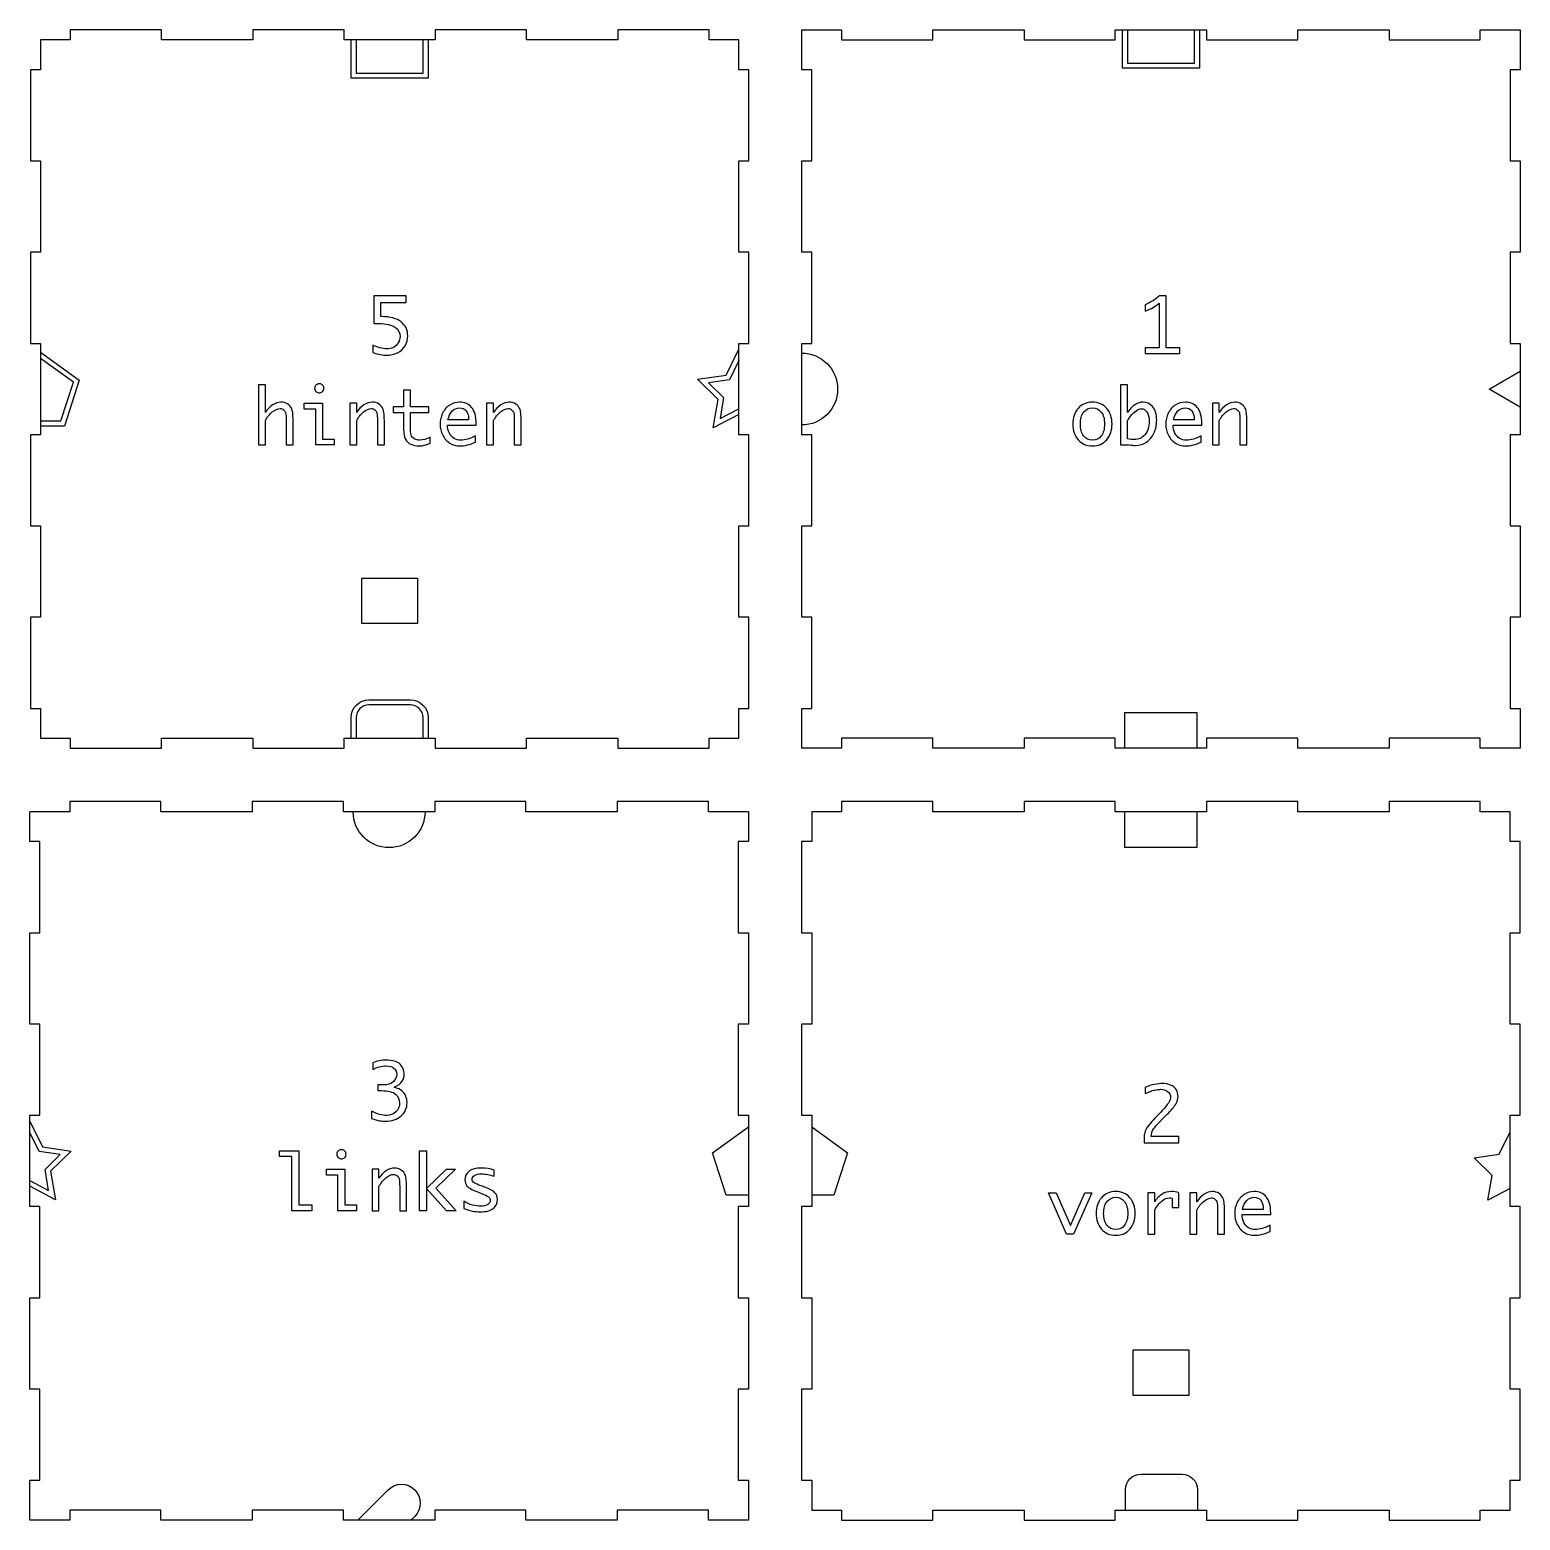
# Model space of a CAD drawing. Extents: x 1086 to 1928, y 87 to 717.
# Drawn here: x 1086.1 to 1501, y 87.2 to 502.1 of the extents above; entities that cross this region are included whole.
import ezdxf

# ---------------------------------------------------------------- set-up
doc = ezdxf.new("R2010")
doc.units = 0
doc.header["$MEASUREMENT"] = 0
doc.layers.add('EBENE_1', color=7, linetype='CONTINUOUS')

msp = doc.modelspace()

# ---------------------------------------------------------------- linework, layer by layer
at = {"layer": 'EBENE_1', "color": 5}
for points in [[(1283.48, 499.26), (1275.18, 499.26), (1275.18, 502.06), (1249.78, 502.06), (1249.78, 499.26), (1224.38, 499.26), (1224.38, 502.06), (1198.98, 502.06), (1198.98, 499.26), (1173.58, 499.26), (1173.58, 502.06), (1148.18, 502.06), (1148.18, 499.26), (1122.78, 499.26), (1122.78, 502.06), (1097.38, 502.06), (1097.38, 499.26), (1089.07, 499.26)], [(1300.96, 502.06), (1312.06, 502.06), (1312.06, 499.26), (1337.46, 499.26), (1337.46, 502.06), (1362.86, 502.06), (1362.86, 499.26), (1388.26, 499.26), (1388.26, 502.06), (1413.66, 502.06), (1413.66, 499.26), (1439.06, 499.26), (1439.06, 502.06), (1464.46, 502.06), (1464.46, 499.26), (1489.86, 499.26), (1489.86, 502.06), (1500.96, 502.06)], [(1300.98, 302.06), (1300.98, 313.16), (1303.77, 313.16), (1303.77, 338.56), (1300.98, 338.56), (1300.98, 363.96), (1303.77, 363.96), (1303.77, 389.36), (1300.98, 389.36), (1300.98, 414.76), (1303.77, 414.76), (1303.77, 440.16), (1300.98, 440.16), (1300.98, 465.56), (1303.77, 465.56), (1303.77, 490.96), (1300.98, 490.96), (1300.98, 502.06)], [(1500.96, 502.06), (1500.96, 490.96), (1498.17, 490.96), (1498.17, 465.56), (1500.96, 465.56), (1500.96, 440.16), (1498.17, 440.16), (1498.17, 414.76), (1500.96, 414.76), (1500.96, 389.36), (1498.17, 389.36), (1498.17, 363.96), (1500.96, 363.96), (1500.96, 338.56), (1498.17, 338.56), (1498.17, 313.16), (1500.96, 313.16), (1500.96, 302.06)], [(1089.07, 499.26), (1089.07, 490.96), (1086.28, 490.96), (1086.28, 465.56), (1089.07, 465.56), (1089.07, 440.16), (1086.28, 440.16), (1086.28, 414.76), (1089.07, 414.76), (1089.07, 389.36), (1086.28, 389.36), (1086.28, 363.96), (1089.07, 363.96), (1089.07, 338.56), (1086.28, 338.56), (1086.28, 313.16), (1089.07, 313.16), (1089.07, 304.85)], [(1283.48, 304.85), (1283.48, 313.16), (1286.28, 313.16), (1286.28, 338.56), (1283.48, 338.56), (1283.48, 363.96), (1286.28, 363.96), (1286.28, 389.36), (1283.48, 389.36), (1283.48, 414.76), (1286.28, 414.76), (1286.28, 440.16), (1283.48, 440.16), (1283.48, 465.56), (1286.28, 465.56), (1286.28, 490.96), (1283.48, 490.96), (1283.48, 499.26)], [(1194.03, 336.76), (1178.53, 336.76), (1178.53, 349.46), (1194.03, 349.46), (1194.03, 336.76)], [(1089.07, 304.85), (1097.38, 304.85), (1097.38, 302.06), (1122.78, 302.06), (1122.78, 304.85), (1148.18, 304.85), (1148.18, 302.06), (1173.58, 302.06), (1173.58, 304.85), (1198.98, 304.85), (1198.98, 302.06), (1224.38, 302.06), (1224.38, 304.85), (1249.78, 304.85), (1249.78, 302.06), (1275.18, 302.06), (1275.18, 304.85), (1283.48, 304.85)], [(1500.96, 302.06), (1489.86, 302.06), (1489.86, 304.85), (1464.46, 304.85), (1464.46, 302.06), (1439.06, 302.06), (1439.06, 304.85), (1413.66, 304.85), (1413.66, 302.06), (1388.26, 302.06), (1388.26, 304.85), (1362.86, 304.85), (1362.86, 302.06), (1337.46, 302.06), (1337.46, 304.85), (1312.06, 304.85), (1312.06, 302.06), (1300.96, 302.06)], [(1286.12, 284.41), (1275.02, 284.41), (1275.02, 287.21), (1249.62, 287.21), (1249.62, 284.41), (1224.22, 284.41), (1224.22, 287.21), (1198.82, 287.21), (1198.82, 284.41), (1173.42, 284.41), (1173.42, 287.21), (1148.02, 287.21), (1148.02, 284.41), (1122.62, 284.41), (1122.62, 287.21), (1097.22, 287.21), (1097.22, 284.41), (1086.12, 284.41)], [(1498.17, 284.41), (1489.86, 284.41), (1489.86, 287.21), (1464.46, 287.21), (1464.46, 284.41), (1439.06, 284.41), (1439.06, 287.21), (1413.66, 287.21), (1413.66, 284.41), (1388.26, 284.41), (1388.26, 287.21), (1362.86, 287.21), (1362.86, 284.41), (1337.46, 284.41), (1337.46, 287.21), (1312.06, 287.21), (1312.06, 284.41), (1303.76, 284.41)], [(1086.12, 87.21), (1086.12, 98.31), (1088.91, 98.31), (1088.91, 123.71), (1086.12, 123.71), (1086.12, 149.11), (1088.91, 149.11), (1088.91, 174.51), (1086.12, 174.51), (1086.12, 199.91), (1088.91, 199.91), (1088.91, 225.31), (1086.12, 225.31), (1086.12, 250.71), (1088.91, 250.71), (1088.91, 276.11), (1086.12, 276.11), (1086.12, 284.41)], [(1286.12, 284.41), (1286.12, 276.11), (1283.32, 276.11), (1283.32, 250.71), (1286.12, 250.71), (1286.12, 225.31), (1283.32, 225.31), (1283.32, 199.91), (1286.12, 199.91), (1286.12, 174.51), (1283.32, 174.51), (1283.32, 149.11), (1286.12, 149.11), (1286.12, 123.71), (1283.32, 123.71), (1283.32, 98.31), (1286.12, 98.31), (1286.12, 87.21)], [(1303.76, 284.41), (1303.76, 276.11), (1300.96, 276.11), (1300.96, 250.71), (1303.76, 250.71), (1303.76, 225.31), (1300.96, 225.31), (1300.96, 199.91), (1303.76, 199.91), (1303.76, 174.51), (1300.96, 174.51), (1300.96, 149.11), (1303.76, 149.11), (1303.76, 123.71), (1300.96, 123.71), (1300.96, 98.31), (1303.76, 98.31), (1303.76, 90)], [(1498.17, 90), (1498.17, 98.31), (1500.96, 98.31), (1500.96, 123.71), (1498.17, 123.71), (1498.17, 149.11), (1500.96, 149.11), (1500.96, 174.51), (1498.17, 174.51), (1498.17, 199.91), (1500.96, 199.91), (1500.96, 225.31), (1498.17, 225.31), (1498.17, 250.71), (1500.96, 250.71), (1500.96, 276.11), (1498.17, 276.11), (1498.17, 284.41)], [(1408.71, 121.91), (1393.21, 121.91), (1393.21, 134.61), (1408.71, 134.61), (1408.71, 121.91)], [(1286.12, 87.21), (1275.02, 87.21), (1275.02, 90), (1249.62, 90), (1249.62, 87.21), (1224.22, 87.21), (1224.22, 90), (1198.82, 90), (1198.82, 87.21), (1173.42, 87.21), (1173.42, 90), (1148.02, 90), (1148.02, 87.21), (1122.62, 87.21), (1122.62, 90), (1097.22, 90), (1097.22, 87.21), (1086.12, 87.21)], [(1303.76, 90), (1312.06, 90), (1312.06, 87.21), (1337.46, 87.21), (1337.46, 90), (1362.86, 90), (1362.86, 87.21), (1388.26, 87.21), (1388.26, 90), (1413.66, 90), (1413.66, 87.21), (1439.06, 87.21), (1439.06, 90), (1464.46, 90), (1464.46, 87.21), (1489.86, 87.21), (1489.86, 90), (1498.17, 90)]]:
    msp.add_lwpolyline(points, dxfattribs=at)
at = {"layer": 'EBENE_1', "color": 1}
for points in [[(1411.67, 502.06), (1411.67, 491.35), (1390.26, 491.35), (1390.26, 502.06)], [(1391.67, 502.06), (1391.67, 492.76), (1410.26, 492.76), (1410.26, 502.06)], [(1196.98, 499.26), (1196.98, 488.56), (1175.57, 488.56), (1175.57, 499.26)], [(1176.98, 499.26), (1176.98, 489.97), (1195.57, 489.97), (1195.57, 499.26)], [(1089.07, 412.35), (1099.9, 404.49), (1095.76, 391.76), (1089.07, 391.76)], [(1283.48, 395), (1276.36, 391.26), (1277.72, 399.18), (1271.97, 404.79), (1279.92, 405.95), (1283.48, 413.16)], [(1089.07, 393.17), (1094.74, 393.17), (1098.24, 403.95), (1089.07, 410.61)], [(1283.48, 409.97), (1280.86, 404.66), (1275, 403.81), (1279.24, 399.67), (1278.24, 393.83), (1283.48, 396.59)], [(1500.96, 397.06), (1492.3, 402.06), (1500.96, 407.06)], [(1390.96, 302.06), (1390.96, 312.06), (1410.96, 312.06), (1410.96, 302.06)], [(1410.96, 284.41), (1410.96, 274.42), (1390.96, 274.42), (1390.96, 284.41)], [(1086.12, 198.31), (1089.67, 191.1), (1097.63, 189.95), (1091.87, 184.33), (1093.23, 176.41), (1086.12, 180.15)], [(1086.12, 181.74), (1091.36, 178.99), (1090.36, 184.83), (1094.6, 188.96), (1088.74, 189.81), (1086.12, 195.13)], [(1286.12, 177.7), (1279.93, 177.7), (1276.12, 189.45), (1286.12, 196.72)], [(1303.76, 196.72), (1313.76, 189.45), (1309.94, 177.7), (1303.76, 177.7)], [(1498.17, 179.55), (1491.99, 176.3), (1493.17, 183.18), (1488.17, 188.06), (1495.08, 189.06), (1498.17, 195.32)]]:
    msp.add_lwpolyline(points, dxfattribs=at)
at = {"layer": 'EBENE_1', "color": 3}
for points in [[(1165.71, 386.55), (1165.71, 396.49), (1162.5, 396.49), (1162.5, 398.09), (1167.63, 398.09), (1167.63, 388.15), (1170.84, 388.15), (1170.84, 386.55), (1165.71, 386.55)], [(1159.06, 173.35), (1159.06, 188.43), (1155.61, 188.43), (1155.61, 190.03), (1160.99, 190.03), (1160.99, 174.95), (1164.59, 174.95), (1164.59, 173.35), (1159.06, 173.35)], [(1194.59, 173.35), (1194.59, 190.03), (1196.51, 190.03), (1196.51, 179.55), (1202.06, 184.9), (1204.6, 184.9), (1199.11, 179.61), (1204.77, 173.35), (1202.12, 173.35), (1196.51, 179.55), (1196.51, 173.35), (1194.59, 173.35)], [(1171.9, 173.35), (1171.9, 183.29), (1168.7, 183.29), (1168.7, 184.9), (1173.82, 184.9), (1173.82, 174.95), (1177.04, 174.95), (1177.04, 173.35), (1171.9, 173.35)], [(1374.7, 166.83), (1369.68, 178.37), (1371.79, 178.37), (1375.75, 169.22), (1379.78, 178.37), (1381.71, 178.37), (1376.66, 166.83), (1374.7, 166.83)]]:
    msp.add_lwpolyline(points, dxfattribs=at)
for points, knots in [([(1181.87, 420.28), (1181.87, 420.28), (1181.87, 427.99), (1181.87, 427.99), (1181.87, 427.99), (1190.85, 427.99), (1190.85, 427.99), (1190.85, 427.99), (1190.85, 426.14), (1190.85, 426.14), (1190.85, 426.14), (1183.79, 426.14), (1183.79, 426.14), (1183.79, 426.14), (1183.79, 422.21), (1183.79, 422.21), (1183.79, 422.21), (1184.12, 422.21), (1184.12, 422.21), (1186.43, 422.21), (1188.21, 421.73), (1189.45, 420.76), (1190.7, 419.8), (1191.32, 418.5), (1191.32, 416.87), (1191.32, 415.83), (1191.07, 414.91), (1190.57, 414.09), (1190.07, 413.27), (1189.36, 412.62), (1188.44, 412.16), (1187.52, 411.69), (1186.55, 411.46), (1185.52, 411.46), (1184.48, 411.46), (1183.16, 411.71), (1181.55, 412.22), (1181.55, 412.22), (1181.55, 414.31), (1181.55, 414.31), (1182.13, 414), (1182.79, 413.74), (1183.51, 413.53), (1184.23, 413.33), (1184.9, 413.23), (1185.52, 413.23), (1186.13, 413.23), (1186.73, 413.38), (1187.31, 413.67), (1187.9, 413.97), (1188.35, 414.4), (1188.68, 414.97), (1189, 415.53), (1189.16, 416.11), (1189.16, 416.71), (1189.16, 417.7), (1188.72, 418.55), (1187.84, 419.24), (1186.95, 419.93), (1185.38, 420.28), (1183.12, 420.28), (1183.12, 420.28), (1181.87, 420.28), (1181.87, 420.28)], [0, 0, 0, 0, 1, 1, 1, 2, 2, 2, 3, 3, 3, 4, 4, 4, 5, 5, 5, 6, 6, 6, 7, 7, 7, 8, 8, 8, 9, 9, 9, 10, 10, 10, 11, 11, 11, 12, 12, 12, 13, 13, 13, 14, 14, 14, 15, 15, 15, 16, 16, 16, 17, 17, 17, 18, 18, 18, 19, 19, 19, 20, 20, 20, 21, 21, 21, 21]), ([(1400.48, 413.55), (1400.48, 413.55), (1400.48, 425.92), (1400.48, 425.92), (1399.9, 425.46), (1399.34, 425.07), (1398.8, 424.75), (1398.25, 424.43), (1397.5, 424.1), (1396.55, 423.76), (1396.55, 423.76), (1396.55, 425.5), (1396.55, 425.5), (1398.06, 426.14), (1399.37, 426.97), (1400.48, 427.99), (1400.48, 427.99), (1402.4, 427.99), (1402.4, 427.99), (1402.4, 427.99), (1402.4, 413.55), (1402.4, 413.55), (1402.4, 413.55), (1406.26, 413.55), (1406.26, 413.55), (1406.26, 413.55), (1406.26, 411.95), (1406.26, 411.95), (1406.26, 411.95), (1396.55, 411.95), (1396.55, 411.95), (1396.55, 411.95), (1396.55, 413.55), (1396.55, 413.55), (1396.55, 413.55), (1400.48, 413.55), (1400.48, 413.55)], [0, 0, 0, 0, 1, 1, 1, 2, 2, 2, 3, 3, 3, 4, 4, 4, 5, 5, 5, 6, 6, 6, 7, 7, 7, 8, 8, 8, 9, 9, 9, 10, 10, 10, 11, 11, 11, 12, 12, 12, 12]), ([(1149.77, 386.55), (1149.77, 386.55), (1149.77, 403.23), (1149.77, 403.23), (1149.77, 403.23), (1151.69, 403.23), (1151.69, 403.23), (1151.69, 403.23), (1151.69, 395.57), (1151.69, 395.57), (1152.24, 396.46), (1152.91, 397.15), (1153.69, 397.66), (1154.47, 398.16), (1155.25, 398.41), (1156.02, 398.41), (1156.68, 398.41), (1157.28, 398.24), (1157.82, 397.91), (1158.36, 397.58), (1158.74, 397.17), (1158.95, 396.7), (1159.12, 396.33), (1159.24, 395.94), (1159.3, 395.53), (1159.36, 395.12), (1159.39, 394.28), (1159.39, 393), (1159.39, 393), (1159.39, 386.55), (1159.39, 386.55), (1159.39, 386.55), (1157.47, 386.55), (1157.47, 386.55), (1157.47, 386.55), (1157.47, 393.23), (1157.47, 393.23), (1157.47, 394.34), (1157.42, 395.08), (1157.31, 395.43), (1157.2, 395.79), (1157.01, 396.08), (1156.72, 396.3), (1156.44, 396.53), (1156.12, 396.64), (1155.79, 396.64), (1155.11, 396.64), (1154.39, 396.32), (1153.61, 395.68), (1152.84, 395.04), (1152.2, 394.24), (1151.69, 393.28), (1151.69, 393.28), (1151.69, 386.55), (1151.69, 386.55), (1151.69, 386.55), (1149.77, 386.55), (1149.77, 386.55)], [0, 0, 0, 0, 1, 1, 1, 2, 2, 2, 3, 3, 3, 4, 4, 4, 5, 5, 5, 6, 6, 6, 7, 7, 7, 8, 8, 8, 9, 9, 9, 10, 10, 10, 11, 11, 11, 12, 12, 12, 13, 13, 13, 14, 14, 14, 15, 15, 15, 16, 16, 16, 17, 17, 17, 18, 18, 18, 19, 19, 19, 19]), ([(1165.4, 402.26), (1165.4, 402.69), (1165.55, 403.02), (1165.84, 403.23), (1166.14, 403.44), (1166.41, 403.55), (1166.67, 403.55), (1166.94, 403.55), (1167.22, 403.44), (1167.52, 403.23), (1167.81, 403.02), (1167.96, 402.69), (1167.96, 402.26), (1167.96, 401.84), (1167.81, 401.52), (1167.52, 401.3), (1167.22, 401.09), (1166.94, 400.99), (1166.67, 400.99), (1166.41, 400.99), (1166.14, 401.09), (1165.84, 401.3), (1165.55, 401.52), (1165.4, 401.84), (1165.4, 402.26)], [0, 0, 0, 0, 1, 1, 1, 2, 2, 2, 3, 3, 3, 4, 4, 4, 5, 5, 5, 6, 6, 6, 7, 7, 7, 8, 8, 8, 8]), ([(1391.64, 395.5), (1392.23, 396.46), (1392.94, 397.19), (1393.76, 397.68), (1394.58, 398.17), (1395.33, 398.41), (1396.02, 398.41), (1396.99, 398.41), (1397.85, 397.99), (1398.63, 397.16), (1399.4, 396.33), (1399.78, 395.06), (1399.78, 393.37), (1399.78, 392.03), (1399.53, 390.84), (1399.01, 389.79), (1398.5, 388.74), (1397.82, 387.91), (1396.96, 387.3), (1396.11, 386.69), (1395.05, 386.38), (1393.79, 386.38), (1393.43, 386.38), (1392.88, 386.42), (1392.14, 386.5), (1392.03, 386.51), (1391.86, 386.53), (1391.64, 386.55), (1391.64, 386.55), (1389.72, 386.55), (1389.72, 386.55), (1389.72, 386.55), (1389.72, 403.23), (1389.72, 403.23), (1389.72, 403.23), (1391.64, 403.23), (1391.64, 403.23), (1391.64, 403.23), (1391.64, 395.5), (1391.64, 395.5)], [0, 0, 0, 0, 1, 1, 1, 2, 2, 2, 3, 3, 3, 4, 4, 4, 5, 5, 5, 6, 6, 6, 7, 7, 7, 8, 8, 8, 9, 9, 9, 10, 10, 10, 11, 11, 11, 12, 12, 12, 13, 13, 13, 13]), ([(1175.18, 386.55), (1175.18, 386.55), (1175.18, 398.09), (1175.18, 398.09), (1175.18, 398.09), (1177.1, 398.09), (1177.1, 398.09), (1177.1, 398.09), (1177.1, 395.57), (1177.1, 395.57), (1177.65, 396.46), (1178.31, 397.15), (1179.09, 397.66), (1179.87, 398.16), (1180.65, 398.41), (1181.43, 398.41), (1182.11, 398.41), (1182.73, 398.23), (1183.29, 397.87), (1183.85, 397.51), (1184.24, 397.03), (1184.46, 396.45), (1184.69, 395.86), (1184.8, 394.71), (1184.8, 393), (1184.8, 393), (1184.8, 386.55), (1184.8, 386.55), (1184.8, 386.55), (1182.87, 386.55), (1182.87, 386.55), (1182.87, 386.55), (1182.87, 393.23), (1182.87, 393.23), (1182.87, 394.34), (1182.82, 395.08), (1182.71, 395.43), (1182.61, 395.79), (1182.41, 396.08), (1182.13, 396.3), (1181.84, 396.53), (1181.53, 396.64), (1181.19, 396.64), (1180.52, 396.64), (1179.79, 396.32), (1179.01, 395.68), (1178.24, 395.04), (1177.6, 394.24), (1177.1, 393.28), (1177.1, 393.28), (1177.1, 386.55), (1177.1, 386.55), (1177.1, 386.55), (1175.18, 386.55), (1175.18, 386.55)], [0, 0, 0, 0, 1, 1, 1, 2, 2, 2, 3, 3, 3, 4, 4, 4, 5, 5, 5, 6, 6, 6, 7, 7, 7, 8, 8, 8, 9, 9, 9, 10, 10, 10, 11, 11, 11, 12, 12, 12, 13, 13, 13, 14, 14, 14, 15, 15, 15, 16, 16, 16, 17, 17, 17, 18, 18, 18, 18]), ([(1197.53, 387.01), (1196.63, 386.63), (1195.97, 386.41), (1195.57, 386.34), (1195.16, 386.26), (1194.77, 386.23), (1194.39, 386.23), (1193.58, 386.23), (1192.85, 386.38), (1192.18, 386.69), (1191.51, 387), (1191, 387.46), (1190.66, 388.07), (1190.32, 388.67), (1190.15, 389.61), (1190.15, 390.88), (1190.15, 390.88), (1190.15, 395.53), (1190.15, 395.53), (1190.15, 395.53), (1187.27, 395.53), (1187.27, 395.53), (1187.27, 395.53), (1187.27, 397.13), (1187.27, 397.13), (1187.27, 397.13), (1190.15, 397.13), (1190.15, 397.13), (1190.15, 397.13), (1190.15, 401.78), (1190.15, 401.78), (1190.15, 401.78), (1192.07, 401.78), (1192.07, 401.78), (1192.07, 401.78), (1192.07, 397.13), (1192.07, 397.13), (1192.07, 397.13), (1197.21, 397.13), (1197.21, 397.13), (1197.21, 397.13), (1197.21, 395.53), (1197.21, 395.53), (1197.21, 395.53), (1192.07, 395.53), (1192.07, 395.53), (1192.07, 395.53), (1192.07, 390.91), (1192.07, 390.91), (1192.07, 389.98), (1192.18, 389.32), (1192.4, 388.94), (1192.62, 388.56), (1192.92, 388.28), (1193.29, 388.1), (1193.66, 387.92), (1194.09, 387.83), (1194.6, 387.83), (1195.53, 387.83), (1196.5, 388.12), (1197.53, 388.71), (1197.53, 388.71), (1197.53, 387.01), (1197.53, 387.01)], [0, 0, 0, 0, 1, 1, 1, 2, 2, 2, 3, 3, 3, 4, 4, 4, 5, 5, 5, 6, 6, 6, 7, 7, 7, 8, 8, 8, 9, 9, 9, 10, 10, 10, 11, 11, 11, 12, 12, 12, 13, 13, 13, 14, 14, 14, 15, 15, 15, 16, 16, 16, 17, 17, 17, 18, 18, 18, 19, 19, 19, 20, 20, 20, 21, 21, 21, 21]), ([(1210.18, 387.32), (1208.64, 386.59), (1207.19, 386.23), (1205.82, 386.23), (1204.78, 386.23), (1203.85, 386.48), (1203.03, 387), (1202.21, 387.52), (1201.55, 388.26), (1201.06, 389.22), (1200.57, 390.18), (1200.32, 391.2), (1200.32, 392.3), (1200.32, 393.35), (1200.56, 394.36), (1201.02, 395.33), (1201.49, 396.31), (1202.15, 397.06), (1202.99, 397.6), (1203.83, 398.14), (1204.77, 398.41), (1205.8, 398.41), (1207.17, 398.41), (1208.27, 397.92), (1209.1, 396.95), (1209.93, 395.97), (1210.35, 394.46), (1210.35, 392.43), (1210.35, 392.43), (1210.35, 392.01), (1210.35, 392.01), (1210.35, 392.01), (1202.39, 392.01), (1202.39, 392.01), (1202.39, 391.21), (1202.56, 390.48), (1202.89, 389.82), (1203.22, 389.15), (1203.66, 388.66), (1204.21, 388.33), (1204.75, 387.99), (1205.37, 387.83), (1206.07, 387.83), (1207.31, 387.83), (1208.68, 388.24), (1210.18, 389.07), (1210.18, 389.07), (1210.18, 387.32), (1210.18, 387.32)], [0, 0, 0, 0, 1, 1, 1, 2, 2, 2, 3, 3, 3, 4, 4, 4, 5, 5, 5, 6, 6, 6, 7, 7, 7, 8, 8, 8, 9, 9, 9, 10, 10, 10, 11, 11, 11, 12, 12, 12, 13, 13, 13, 14, 14, 14, 15, 15, 15, 16, 16, 16, 16]), ([(1213.28, 386.55), (1213.28, 386.55), (1213.28, 398.09), (1213.28, 398.09), (1213.28, 398.09), (1215.2, 398.09), (1215.2, 398.09), (1215.2, 398.09), (1215.2, 395.57), (1215.2, 395.57), (1215.75, 396.46), (1216.42, 397.15), (1217.2, 397.66), (1217.98, 398.16), (1218.76, 398.41), (1219.53, 398.41), (1220.22, 398.41), (1220.84, 398.23), (1221.39, 397.87), (1221.95, 397.51), (1222.34, 397.03), (1222.57, 396.45), (1222.79, 395.86), (1222.9, 394.71), (1222.9, 393), (1222.9, 393), (1222.9, 386.55), (1222.9, 386.55), (1222.9, 386.55), (1220.98, 386.55), (1220.98, 386.55), (1220.98, 386.55), (1220.98, 393.23), (1220.98, 393.23), (1220.98, 394.34), (1220.93, 395.08), (1220.82, 395.43), (1220.71, 395.79), (1220.52, 396.08), (1220.23, 396.3), (1219.95, 396.53), (1219.63, 396.64), (1219.3, 396.64), (1218.62, 396.64), (1217.9, 396.32), (1217.12, 395.68), (1216.35, 395.04), (1215.71, 394.24), (1215.2, 393.28), (1215.2, 393.28), (1215.2, 386.55), (1215.2, 386.55), (1215.2, 386.55), (1213.28, 386.55), (1213.28, 386.55)], [0, 0, 0, 0, 1, 1, 1, 2, 2, 2, 3, 3, 3, 4, 4, 4, 5, 5, 5, 6, 6, 6, 7, 7, 7, 8, 8, 8, 9, 9, 9, 10, 10, 10, 11, 11, 11, 12, 12, 12, 13, 13, 13, 14, 14, 14, 15, 15, 15, 16, 16, 16, 17, 17, 17, 18, 18, 18, 18]), ([(1381.91, 386.23), (1380.26, 386.23), (1378.94, 386.8), (1377.94, 387.96), (1376.95, 389.11), (1376.46, 390.57), (1376.46, 392.32), (1376.46, 394.08), (1376.95, 395.54), (1377.94, 396.69), (1378.94, 397.84), (1380.26, 398.41), (1381.91, 398.41), (1383.55, 398.41), (1384.87, 397.84), (1385.86, 396.69), (1386.85, 395.54), (1387.35, 394.08), (1387.35, 392.32), (1387.35, 390.57), (1386.85, 389.11), (1385.86, 387.96), (1384.87, 386.8), (1383.55, 386.23), (1381.91, 386.23)], [0, 0, 0, 0, 1, 1, 1, 2, 2, 2, 3, 3, 3, 4, 4, 4, 5, 5, 5, 6, 6, 6, 7, 7, 7, 8, 8, 8, 8]), ([(1412.17, 387.32), (1410.63, 386.59), (1409.18, 386.23), (1407.8, 386.23), (1406.76, 386.23), (1405.83, 386.48), (1405.01, 387), (1404.19, 387.52), (1403.54, 388.26), (1403.04, 389.22), (1402.55, 390.18), (1402.31, 391.2), (1402.31, 392.3), (1402.31, 393.35), (1402.54, 394.36), (1403.01, 395.33), (1403.48, 396.31), (1404.13, 397.06), (1404.97, 397.6), (1405.81, 398.14), (1406.75, 398.41), (1407.78, 398.41), (1409.15, 398.41), (1410.25, 397.92), (1411.09, 396.95), (1411.92, 395.97), (1412.33, 394.46), (1412.33, 392.43), (1412.33, 392.43), (1412.33, 392.01), (1412.33, 392.01), (1412.33, 392.01), (1404.37, 392.01), (1404.37, 392.01), (1404.37, 391.21), (1404.54, 390.48), (1404.87, 389.82), (1405.21, 389.15), (1405.65, 388.66), (1406.19, 388.33), (1406.74, 387.99), (1407.36, 387.83), (1408.05, 387.83), (1409.29, 387.83), (1410.66, 388.24), (1412.17, 389.07), (1412.17, 389.07), (1412.17, 387.32), (1412.17, 387.32)], [0, 0, 0, 0, 1, 1, 1, 2, 2, 2, 3, 3, 3, 4, 4, 4, 5, 5, 5, 6, 6, 6, 7, 7, 7, 8, 8, 8, 9, 9, 9, 10, 10, 10, 11, 11, 11, 12, 12, 12, 13, 13, 13, 14, 14, 14, 15, 15, 15, 16, 16, 16, 16]), ([(1415.27, 386.55), (1415.27, 386.55), (1415.27, 398.09), (1415.27, 398.09), (1415.27, 398.09), (1417.19, 398.09), (1417.19, 398.09), (1417.19, 398.09), (1417.19, 395.57), (1417.19, 395.57), (1417.74, 396.46), (1418.4, 397.15), (1419.18, 397.66), (1419.96, 398.16), (1420.74, 398.41), (1421.52, 398.41), (1422.2, 398.41), (1422.82, 398.23), (1423.38, 397.87), (1423.94, 397.51), (1424.33, 397.03), (1424.55, 396.45), (1424.78, 395.86), (1424.89, 394.71), (1424.89, 393), (1424.89, 393), (1424.89, 386.55), (1424.89, 386.55), (1424.89, 386.55), (1422.97, 386.55), (1422.97, 386.55), (1422.97, 386.55), (1422.97, 393.23), (1422.97, 393.23), (1422.97, 394.34), (1422.91, 395.08), (1422.81, 395.43), (1422.7, 395.79), (1422.5, 396.08), (1422.22, 396.3), (1421.93, 396.53), (1421.62, 396.64), (1421.28, 396.64), (1420.61, 396.64), (1419.88, 396.32), (1419.11, 395.68), (1418.33, 395.04), (1417.69, 394.24), (1417.19, 393.28), (1417.19, 393.28), (1417.19, 386.55), (1417.19, 386.55), (1417.19, 386.55), (1415.27, 386.55), (1415.27, 386.55)], [0, 0, 0, 0, 1, 1, 1, 2, 2, 2, 3, 3, 3, 4, 4, 4, 5, 5, 5, 6, 6, 6, 7, 7, 7, 8, 8, 8, 9, 9, 9, 10, 10, 10, 11, 11, 11, 12, 12, 12, 13, 13, 13, 14, 14, 14, 15, 15, 15, 16, 16, 16, 17, 17, 17, 18, 18, 18, 18]), ([(1202.5, 393.45), (1202.5, 393.45), (1208.26, 393.45), (1208.26, 393.45), (1208.26, 393.45), (1208.26, 393.73), (1208.26, 393.73), (1208.26, 394.67), (1208.03, 395.42), (1207.57, 395.98), (1207.1, 396.53), (1206.49, 396.81), (1205.72, 396.81), (1204.94, 396.81), (1204.26, 396.53), (1203.7, 395.96), (1203.13, 395.39), (1202.73, 394.56), (1202.5, 393.45)], [0, 0, 0, 0, 1, 1, 1, 2, 2, 2, 3, 3, 3, 4, 4, 4, 5, 5, 5, 6, 6, 6, 6]), ([(1381.91, 387.83), (1382.93, 387.83), (1383.75, 388.23), (1384.35, 389.03), (1384.96, 389.83), (1385.26, 390.93), (1385.26, 392.32), (1385.26, 393.72), (1384.96, 394.81), (1384.35, 395.61), (1383.75, 396.41), (1382.93, 396.81), (1381.91, 396.81), (1380.88, 396.81), (1380.06, 396.41), (1379.45, 395.61), (1378.85, 394.81), (1378.54, 393.72), (1378.54, 392.32), (1378.54, 390.93), (1378.85, 389.83), (1379.45, 389.03), (1380.06, 388.23), (1380.88, 387.83), (1381.91, 387.83)], [0, 0, 0, 0, 1, 1, 1, 2, 2, 2, 3, 3, 3, 4, 4, 4, 5, 5, 5, 6, 6, 6, 7, 7, 7, 8, 8, 8, 8]), ([(1391.64, 393.21), (1391.64, 393.21), (1391.64, 388.25), (1391.64, 388.25), (1392.34, 388.07), (1392.98, 387.98), (1393.56, 387.98), (1394.73, 387.98), (1395.71, 388.44), (1396.5, 389.35), (1397.3, 390.27), (1397.7, 391.52), (1397.7, 393.11), (1397.7, 394.26), (1397.48, 395.12), (1397.04, 395.7), (1396.61, 396.28), (1396.12, 396.57), (1395.57, 396.57), (1394.97, 396.57), (1394.31, 396.27), (1393.59, 395.66), (1392.87, 395.05), (1392.22, 394.24), (1391.64, 393.21)], [0, 0, 0, 0, 1, 1, 1, 2, 2, 2, 3, 3, 3, 4, 4, 4, 5, 5, 5, 6, 6, 6, 7, 7, 7, 8, 8, 8, 8]), ([(1404.49, 393.45), (1404.49, 393.45), (1410.24, 393.45), (1410.24, 393.45), (1410.24, 393.45), (1410.24, 393.73), (1410.24, 393.73), (1410.24, 394.67), (1410.01, 395.42), (1409.55, 395.98), (1409.09, 396.53), (1408.47, 396.81), (1407.7, 396.81), (1406.92, 396.81), (1406.25, 396.53), (1405.68, 395.96), (1405.11, 395.39), (1404.71, 394.56), (1404.49, 393.45)], [0, 0, 0, 0, 1, 1, 1, 2, 2, 2, 3, 3, 3, 4, 4, 4, 5, 5, 5, 6, 6, 6, 6]), ([(1181.26, 199.04), (1181.26, 199.04), (1181.26, 201.07), (1181.26, 201.07), (1182.84, 200.27), (1184.21, 199.87), (1185.37, 199.87), (1186.43, 199.87), (1187.3, 200.19), (1188, 200.83), (1188.69, 201.48), (1189.04, 202.31), (1189.04, 203.32), (1189.04, 204.34), (1188.65, 205.17), (1187.89, 205.81), (1187.13, 206.45), (1185.84, 206.77), (1184.01, 206.77), (1184.01, 206.77), (1182.95, 206.77), (1182.95, 206.77), (1182.95, 206.77), (1182.95, 208.37), (1182.95, 208.37), (1182.95, 208.37), (1184.43, 208.37), (1184.43, 208.37), (1185.77, 208.37), (1186.74, 208.67), (1187.34, 209.28), (1187.94, 209.88), (1188.24, 210.55), (1188.24, 211.29), (1188.24, 211.96), (1187.99, 212.52), (1187.51, 212.98), (1187.02, 213.44), (1186.27, 213.67), (1185.25, 213.67), (1184.12, 213.67), (1182.89, 213.34), (1181.58, 212.7), (1181.58, 212.7), (1181.58, 214.53), (1181.58, 214.53), (1182.89, 215.02), (1184.09, 215.27), (1185.18, 215.27), (1187.13, 215.27), (1188.48, 214.88), (1189.22, 214.11), (1189.96, 213.35), (1190.33, 212.47), (1190.33, 211.48), (1190.33, 210.75), (1190.13, 210.07), (1189.74, 209.43), (1189.35, 208.79), (1188.62, 208.21), (1187.57, 207.71), (1188.5, 207.44), (1189.2, 207.1), (1189.68, 206.7), (1190.15, 206.3), (1190.51, 205.83), (1190.76, 205.28), (1191, 204.74), (1191.12, 204.13), (1191.12, 203.45), (1191.12, 201.95), (1190.57, 200.71), (1189.45, 199.73), (1188.34, 198.75), (1186.9, 198.27), (1185.14, 198.27), (1184.63, 198.27), (1184.07, 198.3), (1183.47, 198.38), (1182.87, 198.46), (1182.13, 198.68), (1181.26, 199.04)], [0, 0, 0, 0, 1, 1, 1, 2, 2, 2, 3, 3, 3, 4, 4, 4, 5, 5, 5, 6, 6, 6, 7, 7, 7, 8, 8, 8, 9, 9, 9, 10, 10, 10, 11, 11, 11, 12, 12, 12, 13, 13, 13, 14, 14, 14, 15, 15, 15, 16, 16, 16, 17, 17, 17, 18, 18, 18, 19, 19, 19, 20, 20, 20, 21, 21, 21, 22, 22, 22, 23, 23, 23, 24, 24, 24, 25, 25, 25, 26, 26, 26, 27, 27, 27, 27]), ([(1405.98, 192.23), (1405.98, 192.23), (1396.28, 192.23), (1396.28, 192.23), (1396.28, 192.23), (1396.28, 193.99), (1396.28, 193.99), (1396.28, 194.45), (1396.37, 194.94), (1396.56, 195.46), (1396.74, 195.98), (1397.1, 196.56), (1397.62, 197.21), (1398.14, 197.86), (1398.7, 198.48), (1399.28, 199.08), (1399.28, 199.08), (1400.38, 200.19), (1400.38, 200.19), (1400.6, 200.42), (1401.08, 200.95), (1401.82, 201.78), (1402.56, 202.6), (1403.05, 203.24), (1403.29, 203.68), (1403.53, 204.12), (1403.65, 204.55), (1403.65, 204.98), (1403.65, 205.67), (1403.37, 206.2), (1402.82, 206.58), (1402.27, 206.95), (1401.65, 207.14), (1400.96, 207.14), (1400.57, 207.14), (1400.13, 207.1), (1399.65, 207.01), (1399.16, 206.92), (1398.74, 206.81), (1398.37, 206.69), (1398.01, 206.57), (1397.42, 206.32), (1396.6, 205.95), (1396.6, 205.95), (1396.6, 207.66), (1396.6, 207.66), (1397.47, 208.07), (1398.34, 208.35), (1399.21, 208.51), (1400.08, 208.66), (1400.8, 208.74), (1401.36, 208.74), (1402.2, 208.74), (1402.96, 208.61), (1403.66, 208.33), (1404.36, 208.06), (1404.88, 207.64), (1405.22, 207.07), (1405.56, 206.5), (1405.73, 205.89), (1405.73, 205.24), (1405.73, 204.51), (1405.51, 203.77), (1405.08, 203.02), (1404.64, 202.26), (1403.81, 201.28), (1402.6, 200.09), (1402.6, 200.09), (1401.42, 198.92), (1401.42, 198.92), (1401.42, 198.92), (1400.43, 197.95), (1400.43, 197.95), (1399.8, 197.32), (1399.3, 196.7), (1398.91, 196.11), (1398.53, 195.52), (1398.31, 194.81), (1398.27, 193.99), (1398.27, 193.99), (1405.98, 193.99), (1405.98, 193.99), (1405.98, 193.99), (1405.98, 192.23), (1405.98, 192.23)], [0, 0, 0, 0, 1, 1, 1, 2, 2, 2, 3, 3, 3, 4, 4, 4, 5, 5, 5, 6, 6, 6, 7, 7, 7, 8, 8, 8, 9, 9, 9, 10, 10, 10, 11, 11, 11, 12, 12, 12, 13, 13, 13, 14, 14, 14, 15, 15, 15, 16, 16, 16, 17, 17, 17, 18, 18, 18, 19, 19, 19, 20, 20, 20, 21, 21, 21, 22, 22, 22, 23, 23, 23, 24, 24, 24, 25, 25, 25, 26, 26, 26, 27, 27, 27, 28, 28, 28, 28]), ([(1171.59, 189.07), (1171.59, 189.5), (1171.74, 189.82), (1172.03, 190.03), (1172.33, 190.25), (1172.6, 190.35), (1172.87, 190.35), (1173.13, 190.35), (1173.41, 190.25), (1173.71, 190.03), (1174, 189.82), (1174.15, 189.5), (1174.15, 189.07), (1174.15, 188.64), (1174, 188.32), (1173.71, 188.11), (1173.41, 187.9), (1173.13, 187.79), (1172.87, 187.79), (1172.6, 187.79), (1172.33, 187.9), (1172.03, 188.11), (1171.74, 188.32), (1171.59, 188.64), (1171.59, 189.07)], [0, 0, 0, 0, 1, 1, 1, 2, 2, 2, 3, 3, 3, 4, 4, 4, 5, 5, 5, 6, 6, 6, 7, 7, 7, 8, 8, 8, 8]), ([(1181.37, 173.35), (1181.37, 173.35), (1181.37, 184.9), (1181.37, 184.9), (1181.37, 184.9), (1183.29, 184.9), (1183.29, 184.9), (1183.29, 184.9), (1183.29, 182.37), (1183.29, 182.37), (1183.84, 183.26), (1184.5, 183.96), (1185.28, 184.46), (1186.06, 184.96), (1186.84, 185.22), (1187.62, 185.22), (1188.3, 185.22), (1188.92, 185.04), (1189.48, 184.67), (1190.04, 184.31), (1190.43, 183.84), (1190.65, 183.25), (1190.88, 182.67), (1190.99, 181.52), (1190.99, 179.8), (1190.99, 179.8), (1190.99, 173.35), (1190.99, 173.35), (1190.99, 173.35), (1189.07, 173.35), (1189.07, 173.35), (1189.07, 173.35), (1189.07, 180.04), (1189.07, 180.04), (1189.07, 181.15), (1189.01, 181.88), (1188.91, 182.23), (1188.8, 182.59), (1188.6, 182.88), (1188.32, 183.11), (1188.03, 183.34), (1187.72, 183.45), (1187.38, 183.45), (1186.71, 183.45), (1185.98, 183.13), (1185.21, 182.49), (1184.43, 181.85), (1183.79, 181.04), (1183.29, 180.08), (1183.29, 180.08), (1183.29, 173.35), (1183.29, 173.35), (1183.29, 173.35), (1181.37, 173.35), (1181.37, 173.35)], [0, 0, 0, 0, 1, 1, 1, 2, 2, 2, 3, 3, 3, 4, 4, 4, 5, 5, 5, 6, 6, 6, 7, 7, 7, 8, 8, 8, 9, 9, 9, 10, 10, 10, 11, 11, 11, 12, 12, 12, 13, 13, 13, 14, 14, 14, 15, 15, 15, 16, 16, 16, 17, 17, 17, 18, 18, 18, 18]), ([(1206.9, 173.96), (1206.9, 173.96), (1206.9, 176), (1206.9, 176), (1207.68, 175.49), (1208.49, 175.14), (1209.35, 174.94), (1210.22, 174.73), (1210.95, 174.63), (1211.55, 174.63), (1212.52, 174.63), (1213.22, 174.79), (1213.64, 175.1), (1214.07, 175.42), (1214.28, 175.81), (1214.28, 176.28), (1214.28, 176.59), (1214.18, 176.85), (1213.98, 177.07), (1213.78, 177.29), (1213.29, 177.56), (1212.5, 177.89), (1212.5, 177.89), (1211.83, 178.16), (1211.83, 178.16), (1211.83, 178.16), (1210.5, 178.68), (1210.5, 178.68), (1209.07, 179.24), (1208.17, 179.76), (1207.79, 180.23), (1207.41, 180.7), (1207.23, 181.28), (1207.23, 181.95), (1207.23, 182.9), (1207.59, 183.68), (1208.33, 184.3), (1209.06, 184.91), (1210.25, 185.22), (1211.9, 185.22), (1213.14, 185.22), (1214.31, 185.04), (1215.41, 184.68), (1215.41, 184.68), (1215.41, 182.93), (1215.41, 182.93), (1214.14, 183.39), (1212.95, 183.61), (1211.83, 183.61), (1211.01, 183.61), (1210.38, 183.47), (1209.92, 183.19), (1209.46, 182.9), (1209.23, 182.54), (1209.23, 182.12), (1209.23, 181.7), (1209.43, 181.37), (1209.83, 181.12), (1210.22, 180.88), (1210.86, 180.59), (1211.75, 180.27), (1211.75, 180.27), (1213.06, 179.79), (1213.06, 179.79), (1214.25, 179.36), (1215.09, 178.88), (1215.57, 178.37), (1216.05, 177.86), (1216.29, 177.23), (1216.29, 176.46), (1216.29, 175.46), (1215.91, 174.64), (1215.14, 174), (1214.37, 173.35), (1213.14, 173.03), (1211.45, 173.03), (1209.98, 173.03), (1208.46, 173.34), (1206.9, 173.96)], [0, 0, 0, 0, 1, 1, 1, 2, 2, 2, 3, 3, 3, 4, 4, 4, 5, 5, 5, 6, 6, 6, 7, 7, 7, 8, 8, 8, 9, 9, 9, 10, 10, 10, 11, 11, 11, 12, 12, 12, 13, 13, 13, 14, 14, 14, 15, 15, 15, 16, 16, 16, 17, 17, 17, 18, 18, 18, 19, 19, 19, 20, 20, 20, 21, 21, 21, 22, 22, 22, 23, 23, 23, 24, 24, 24, 25, 25, 25, 26, 26, 26, 26]), ([(1388.39, 166.51), (1386.73, 166.51), (1385.41, 167.08), (1384.42, 168.24), (1383.43, 169.39), (1382.94, 170.85), (1382.94, 172.6), (1382.94, 174.36), (1383.43, 175.81), (1384.42, 176.97), (1385.41, 178.12), (1386.73, 178.69), (1388.39, 178.69), (1390.03, 178.69), (1391.35, 178.12), (1392.34, 176.97), (1393.33, 175.81), (1393.83, 174.36), (1393.83, 172.6), (1393.83, 170.85), (1393.33, 169.39), (1392.34, 168.24), (1391.35, 167.08), (1390.03, 166.51), (1388.39, 166.51)], [0, 0, 0, 0, 1, 1, 1, 2, 2, 2, 3, 3, 3, 4, 4, 4, 5, 5, 5, 6, 6, 6, 7, 7, 7, 8, 8, 8, 8]), ([(1397.32, 166.83), (1397.32, 166.83), (1397.32, 178.37), (1397.32, 178.37), (1397.32, 178.37), (1399.24, 178.37), (1399.24, 178.37), (1399.24, 178.37), (1399.24, 175.85), (1399.24, 175.85), (1399.84, 176.8), (1400.53, 177.51), (1401.31, 177.98), (1402.08, 178.46), (1402.94, 178.69), (1403.9, 178.69), (1404.59, 178.69), (1405.29, 178.58), (1405.98, 178.37), (1405.98, 178.37), (1405.98, 174.21), (1405.98, 174.21), (1405.98, 174.21), (1404.13, 174.21), (1404.13, 174.21), (1404.13, 174.21), (1404.13, 176.84), (1404.13, 176.84), (1403.81, 176.9), (1403.55, 176.92), (1403.37, 176.92), (1402.65, 176.92), (1401.95, 176.64), (1401.26, 176.08), (1400.57, 175.51), (1399.9, 174.66), (1399.24, 173.53), (1399.24, 173.53), (1399.24, 166.83), (1399.24, 166.83), (1399.24, 166.83), (1397.32, 166.83), (1397.32, 166.83)], [0, 0, 0, 0, 1, 1, 1, 2, 2, 2, 3, 3, 3, 4, 4, 4, 5, 5, 5, 6, 6, 6, 7, 7, 7, 8, 8, 8, 9, 9, 9, 10, 10, 10, 11, 11, 11, 12, 12, 12, 13, 13, 13, 14, 14, 14, 14]), ([(1409.04, 166.83), (1409.04, 166.83), (1409.04, 178.37), (1409.04, 178.37), (1409.04, 178.37), (1410.96, 178.37), (1410.96, 178.37), (1410.96, 178.37), (1410.96, 175.85), (1410.96, 175.85), (1411.52, 176.74), (1412.18, 177.43), (1412.96, 177.94), (1413.74, 178.44), (1414.52, 178.69), (1415.29, 178.69), (1415.98, 178.69), (1416.6, 178.51), (1417.16, 178.15), (1417.71, 177.79), (1418.1, 177.31), (1418.33, 176.73), (1418.55, 176.14), (1418.66, 174.99), (1418.66, 173.28), (1418.66, 173.28), (1418.66, 166.83), (1418.66, 166.83), (1418.66, 166.83), (1416.74, 166.83), (1416.74, 166.83), (1416.74, 166.83), (1416.74, 173.51), (1416.74, 173.51), (1416.74, 174.62), (1416.69, 175.35), (1416.58, 175.71), (1416.47, 176.06), (1416.28, 176.36), (1415.99, 176.58), (1415.71, 176.81), (1415.39, 176.92), (1415.06, 176.92), (1414.38, 176.92), (1413.66, 176.6), (1412.88, 175.96), (1412.11, 175.32), (1411.47, 174.52), (1410.96, 173.55), (1410.96, 173.55), (1410.96, 166.83), (1410.96, 166.83), (1410.96, 166.83), (1409.04, 166.83), (1409.04, 166.83)], [0, 0, 0, 0, 1, 1, 1, 2, 2, 2, 3, 3, 3, 4, 4, 4, 5, 5, 5, 6, 6, 6, 7, 7, 7, 8, 8, 8, 9, 9, 9, 10, 10, 10, 11, 11, 11, 12, 12, 12, 13, 13, 13, 14, 14, 14, 15, 15, 15, 16, 16, 16, 17, 17, 17, 18, 18, 18, 18]), ([(1431.35, 167.59), (1429.81, 166.87), (1428.35, 166.51), (1426.98, 166.51), (1425.94, 166.51), (1425.01, 166.76), (1424.19, 167.28), (1423.37, 167.8), (1422.72, 168.54), (1422.22, 169.5), (1421.73, 170.46), (1421.49, 171.48), (1421.49, 172.58), (1421.49, 173.63), (1421.72, 174.64), (1422.19, 175.61), (1422.66, 176.58), (1423.31, 177.34), (1424.15, 177.88), (1424.99, 178.42), (1425.93, 178.69), (1426.96, 178.69), (1428.33, 178.69), (1429.43, 178.2), (1430.27, 177.23), (1431.1, 176.25), (1431.51, 174.74), (1431.51, 172.71), (1431.51, 172.71), (1431.51, 172.29), (1431.51, 172.29), (1431.51, 172.29), (1423.55, 172.29), (1423.55, 172.29), (1423.55, 171.49), (1423.72, 170.76), (1424.05, 170.1), (1424.39, 169.43), (1424.83, 168.94), (1425.37, 168.61), (1425.92, 168.27), (1426.54, 168.11), (1427.23, 168.11), (1428.47, 168.11), (1429.84, 168.52), (1431.35, 169.35), (1431.35, 169.35), (1431.35, 167.59), (1431.35, 167.59)], [0, 0, 0, 0, 1, 1, 1, 2, 2, 2, 3, 3, 3, 4, 4, 4, 5, 5, 5, 6, 6, 6, 7, 7, 7, 8, 8, 8, 9, 9, 9, 10, 10, 10, 11, 11, 11, 12, 12, 12, 13, 13, 13, 14, 14, 14, 15, 15, 15, 16, 16, 16, 16]), ([(1388.39, 168.11), (1389.41, 168.11), (1390.23, 168.51), (1390.83, 169.31), (1391.44, 170.11), (1391.74, 171.21), (1391.74, 172.6), (1391.74, 174), (1391.44, 175.09), (1390.83, 175.89), (1390.23, 176.69), (1389.41, 177.09), (1388.39, 177.09), (1387.35, 177.09), (1386.54, 176.69), (1385.93, 175.89), (1385.33, 175.09), (1385.02, 174), (1385.02, 172.6), (1385.02, 171.21), (1385.33, 170.11), (1385.93, 169.31), (1386.54, 168.51), (1387.35, 168.11), (1388.39, 168.11)], [0, 0, 0, 0, 1, 1, 1, 2, 2, 2, 3, 3, 3, 4, 4, 4, 5, 5, 5, 6, 6, 6, 7, 7, 7, 8, 8, 8, 8]), ([(1423.67, 173.73), (1423.67, 173.73), (1429.42, 173.73), (1429.42, 173.73), (1429.42, 173.73), (1429.42, 174.01), (1429.42, 174.01), (1429.42, 174.95), (1429.19, 175.7), (1428.73, 176.25), (1428.27, 176.81), (1427.65, 177.09), (1426.88, 177.09), (1426.1, 177.09), (1425.43, 176.81), (1424.86, 176.24), (1424.29, 175.67), (1423.89, 174.84), (1423.67, 173.73)], [0, 0, 0, 0, 1, 1, 1, 2, 2, 2, 3, 3, 3, 4, 4, 4, 5, 5, 5, 6, 6, 6, 6])]:
    msp.add_open_spline(points, degree=3, knots=knots, dxfattribs=at)
at = {"layer": 'EBENE_1', "color": 1}
for points, knots in [([(1300.98, 412.06), (1306.5, 412.06), (1310.98, 407.58), (1310.98, 402.06), (1310.98, 402.06), (1310.98, 402.06), (1310.98, 402.06), (1310.98, 396.53), (1306.5, 392.06), (1300.98, 392.06)], [0, 0, 0, 0, 1, 1, 1, 2, 2, 2, 3, 3, 3, 3]), ([(1175.57, 304.85), (1175.57, 304.85), (1175.57, 310.62), (1175.57, 310.62), (1175.57, 313.34), (1177.79, 315.56), (1180.51, 315.56), (1180.51, 315.56), (1192.04, 315.56), (1192.04, 315.56), (1194.77, 315.56), (1196.98, 313.34), (1196.98, 310.62), (1196.98, 310.62), (1196.98, 304.85), (1196.98, 304.85)], [0, 0, 0, 0, 1, 1, 1, 2, 2, 2, 3, 3, 3, 4, 4, 4, 5, 5, 5, 5]), ([(1195.57, 304.85), (1195.57, 304.85), (1195.57, 310.62), (1195.57, 310.62), (1195.57, 312.56), (1193.99, 314.14), (1192.04, 314.14), (1192.04, 314.14), (1180.51, 314.14), (1180.51, 314.14), (1178.56, 314.14), (1176.98, 312.56), (1176.98, 310.62), (1176.98, 310.62), (1176.98, 304.85), (1176.98, 304.85)], [0, 0, 0, 0, 1, 1, 1, 2, 2, 2, 3, 3, 3, 4, 4, 4, 5, 5, 5, 5]), ([(1196.12, 284.41), (1196.12, 284.41), (1196.12, 284.41), (1196.12, 284.41), (1196.12, 278.89), (1191.64, 274.42), (1186.12, 274.42), (1186.12, 274.42), (1186.12, 274.42), (1186.12, 274.42), (1180.59, 274.42), (1176.12, 278.89), (1176.12, 284.41), (1176.12, 284.41), (1176.12, 284.41), (1176.12, 284.41)], [0, 0, 0, 0, 1, 1, 1, 2, 2, 2, 3, 3, 3, 4, 4, 4, 5, 5, 5, 5]), ([(1391.1, 90), (1391.1, 90), (1391.1, 95.77), (1391.1, 95.77), (1391.1, 98.1), (1393.01, 100), (1395.34, 100), (1395.34, 100), (1406.87, 100), (1406.87, 100), (1409.2, 100), (1411.1, 98.1), (1411.1, 95.77), (1411.1, 95.77), (1411.1, 90), (1411.1, 90)], [0, 0, 0, 0, 1, 1, 1, 2, 2, 2, 3, 3, 3, 4, 4, 4, 5, 5, 5, 5]), ([(1177.42, 87.21), (1177.42, 87.21), (1185.88, 95.68), (1185.88, 95.68), (1187.93, 97.72), (1191.24, 97.72), (1193.28, 95.68), (1195.32, 93.63), (1195.32, 90.32), (1193.28, 88.28), (1193.28, 88.28), (1192.21, 87.21), (1192.21, 87.21)], [0, 0, 0, 0, 1, 1, 1, 2, 2, 2, 3, 3, 3, 4, 4, 4, 4])]:
    msp.add_open_spline(points, degree=3, knots=knots, dxfattribs=at)

doc.saveas('drawing.dxf')
